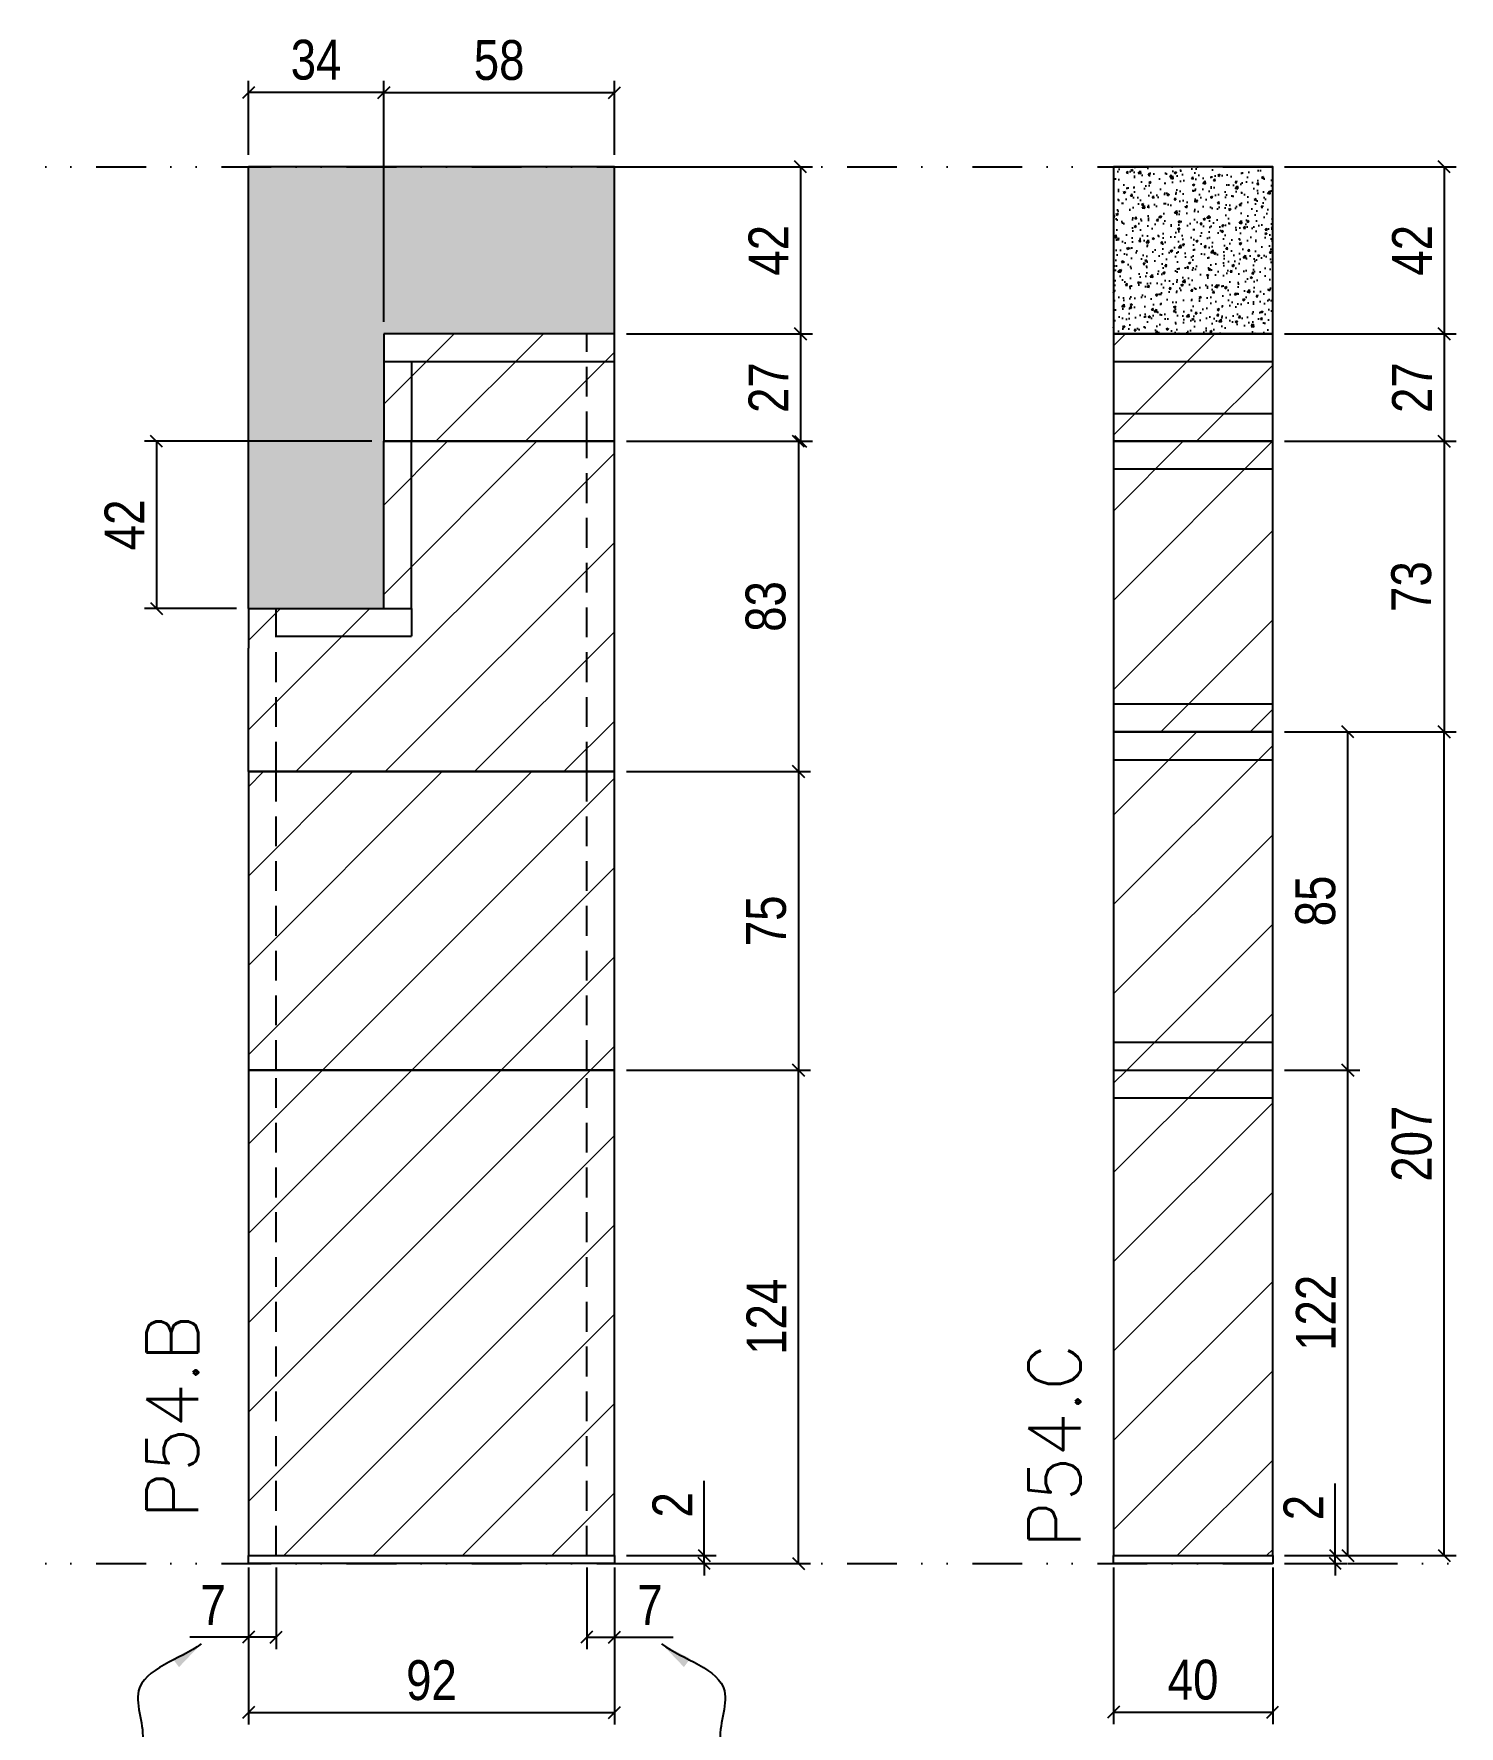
# Model space of a CAD drawing. Extents: x 28748 to 35002, y 14885 to 43501.
# Drawn here: x 34339.2 to 34697.4, y 33612.6 to 34037.8 of the extents above; entities that cross this region are included whole.
import ezdxf

# ---------------------------------------------------------------- set-up
doc = ezdxf.new("R2010")
doc.units = 0
doc.linetypes.add('DIVIDE2', pattern=[0.625, 0.25, -0.125, 0, -0.125, 0, -0.125])
doc.linetypes.add('HIDDEN', pattern=[0.375, 0.25, -0.125])
for name, color, linetype in [('COTA', 241, 'Continuous'), ('Nível', 160, 'Continuous'), ('Painéis', 200, 'Continuous'), ('SARR_2.2x7', 40, 'Continuous'), ('Sarrafo de Pressão', 42, 'HIDDEN')]:
    doc.layers.add(name, color=color, linetype=linetype)
doc.layers.add('Hachura', color=251, linetype='Continuous', lineweight=9)
doc.layers.add('Texto Seção', color=7, linetype='Continuous', lineweight=15)
doc.styles.add('COTA TECNICA', font='techl___.ttf', dxfattribs={"height": 10})
doc.styles.add('COTA TECNICA-50', font='techl___.ttf', dxfattribs={"height": 10})
doc.styles.add('REGUA-120', font='ROMANS.shx', dxfattribs={"height": 15})
doc.styles.get("Standard").update_dxf_attribs({"font": 'arial.ttf'})
doc.dimstyles.new('COTA PAINEL-50', dxfattribs={"dimtxt": 10, "dimasz": 3, "dimexe": 3, "dimexo": 3, "dimgap": 3, "dimtad": 1, "dimdec": 1, "dimzin": 12, "dimdsep": 46, "dimtxsty": 'COTA TECNICA-50', "dimblk1": 'OBLIQUE', "dimblk2": 'OBLIQUE', "dimsah": 1, "dimcen": 0.9, "dimclrd": 4, "dimclre": 4, "dimclrt": 240, "dimadec": 1, "dimazin": 3, "dimtfac": 1, "dimtdec": 1, "dimtmove": 0, "dimatfit": 3, "dimfxl": 1, "dimtolj": 1, "dimtzin": 12, "dimarcsym": 0})
doc.dimstyles.new('PAINEL', dxfattribs={"dimtxt": 10, "dimasz": 3, "dimexe": 3, "dimexo": 3, "dimgap": 3, "dimtad": 1, "dimdec": 1, "dimzin": 12, "dimdsep": 46, "dimtxsty": 'COTA TECNICA', "dimblk1": 'OBLIQUE', "dimblk2": 'OBLIQUE', "dimsah": 1, "dimcen": 0.9, "dimclrd": 4, "dimclre": 4, "dimclrt": 240, "dimadec": 1, "dimazin": 3, "dimtfac": 1, "dimtdec": 1, "dimtmove": 0, "dimatfit": 3, "dimfxl": 1, "dimtolj": 1, "dimtzin": 12, "dimarcsym": 0})
doc.dimstyles.get("Standard").update_dxf_attribs({"dimtxt": 0.18, "dimasz": 0.18, "dimexe": 0.18, "dimexo": 0.0625, "dimgap": 0.09, "dimtad": 0, "dimtih": 1, "dimtoh": 1, "dimdec": 4, "dimzin": 0, "dimdsep": 46, "dimtxsty": 'Standard', "dimcen": 0.09, "dimadec": 0, "dimazin": 0, "dimtfac": 1, "dimtdec": 4, "dimtofl": 0, "dimtmove": 0, "dimatfit": 3, "dimfxl": 1, "dimtolj": 1, "dimtzin": 0, "dimarcsym": 0})
pattern_1 = [(45, (-97094.607, 8260.539), (-11.2253202, 11.2253202), [])]

# ---------------------------------------------------------------- blocks, each defined once
blk = doc.blocks.new('_Oblique')
at = {"color": 0, "linetype": 'ByBlock', "lineweight": -2}
blk.add_line((-0.5, -0.5), (0.5, 0.5), dxfattribs=at)
blk = doc.blocks.new('*D1357')
at = {"layer": 'COTA', "color": 4, "lineweight": -2, "transparency": 16777216}
for p, q in [((34393.13, 33652.43), (34393.13, 33612.97)), ((34485.13, 33652.43), (34485.13, 33612.97)), ((34393.13, 33615.97), (34485.13, 33615.97))]:
    blk.add_line(p, q, dxfattribs=at)
at = {"layer": 'Defpoints', "color": 0, "transparency": 16777216}
for p in [(34393.13, 33655.43), (34485.13, 33655.43), (34485.13, 33615.97)]:
    blk.add_point(p, dxfattribs=at)
at = {"layer": 'COTA', "color": 4, "lineweight": -2, "transparency": 16777216, "xscale": 3, "yscale": 3, "zscale": 3, "rotation": 180}
blk.add_blockref('_Oblique', (34393.13, 33615.97), dxfattribs=at)
at = {"layer": 'COTA', "color": 4, "lineweight": -2, "transparency": 16777216, "xscale": 3, "yscale": 3, "zscale": 3}
blk.add_blockref('_Oblique', (34485.13, 33615.97), dxfattribs=at)
at = {"layer": 'COTA', "color": 240, "transparency": 16777216, "insert": (34439.13, 33624.06), "char_height": 10, "attachment_point": 5, "style": 'COTA TECNICA'}
blk.add_mtext('\\A1;92', dxfattribs=at)
blk = doc.blocks.new('*D1358')
at = {"layer": 'COTA', "color": 4, "lineweight": -2, "transparency": 16777216}
for p, q in [((34400.13, 33652.43), (34400.13, 33631.92)), ((34393.13, 33650.43), (34393.13, 33631.92)), ((34393.13, 33634.92), (34378.4, 33634.92)), ((34400.13, 33634.92), (34393.13, 33634.92))]:
    blk.add_line(p, q, dxfattribs=at)
at = {"layer": 'Defpoints', "color": 0, "transparency": 16777216}
for p in [(34393.13, 33653.43), (34400.13, 33655.43), (34393.13, 33634.92)]:
    blk.add_point(p, dxfattribs=at)
at = {"layer": 'COTA', "color": 4, "lineweight": -2, "transparency": 16777216, "xscale": 3, "yscale": 3, "zscale": 3, "rotation": 180}
blk.add_blockref('_Oblique', (34393.13, 33634.92), dxfattribs=at)
at = {"layer": 'COTA', "color": 4, "lineweight": -2, "transparency": 16777216, "xscale": 3, "yscale": 3, "zscale": 3}
blk.add_blockref('_Oblique', (34400.13, 33634.92), dxfattribs=at)
at = {"layer": 'COTA', "color": 240, "transparency": 16777216, "insert": (34384.27, 33642.99), "char_height": 10, "attachment_point": 5, "style": 'COTA TECNICA-50'}
blk.add_mtext('\\A1;7', dxfattribs=at)
blk = doc.blocks.new('*D1359')
at = {"layer": 'COTA', "color": 4, "lineweight": -2, "transparency": 16777216}
for p, q in [((34478.13, 33652.43), (34478.13, 33631.92)), ((34485.13, 33650.43), (34485.13, 33631.92)), ((34478.13, 33634.92), (34485.13, 33634.92)), ((34485.13, 33634.92), (34499.86, 33634.92))]:
    blk.add_line(p, q, dxfattribs=at)
at = {"layer": 'Defpoints', "color": 0, "transparency": 16777216}
for p in [(34478.13, 33655.43), (34485.13, 33653.43), (34485.13, 33634.92)]:
    blk.add_point(p, dxfattribs=at)
at = {"layer": 'COTA', "color": 4, "lineweight": -2, "transparency": 16777216, "xscale": 3, "yscale": 3, "zscale": 3, "rotation": 180}
blk.add_blockref('_Oblique', (34478.13, 33634.92), dxfattribs=at)
at = {"layer": 'COTA', "color": 4, "lineweight": -2, "transparency": 16777216, "xscale": 3, "yscale": 3, "zscale": 3}
blk.add_blockref('_Oblique', (34485.13, 33634.92), dxfattribs=at)
at = {"layer": 'COTA', "color": 240, "transparency": 16777216, "insert": (34494, 33642.99), "char_height": 10, "attachment_point": 5, "style": 'COTA TECNICA-50'}
blk.add_mtext('\\A1;7', dxfattribs=at)
blk = doc.blocks.new('*D1360')
at = {"layer": 'COTA', "color": 4, "lineweight": -2, "transparency": 16777216}
for p, q in [((34488.13, 33777.43), (34534.37, 33777.43)), ((34531.37, 33653.43), (34531.37, 33777.43)), ((34488.13, 33653.43), (34534.37, 33653.43))]:
    blk.add_line(p, q, dxfattribs=at)
at = {"layer": 'Defpoints', "color": 0, "transparency": 16777216}
for p in [(34485.13, 33777.43), (34531.37, 33777.43), (34485.13, 33653.43)]:
    blk.add_point(p, dxfattribs=at)
at = {"layer": 'COTA', "color": 4, "lineweight": -2, "transparency": 16777216, "xscale": 3, "yscale": 3, "zscale": 3}
for p, rotation in [((34531.37, 33777.43), 90), ((34531.37, 33653.43), 270)]:
    blk.add_blockref('_Oblique', p, dxfattribs=dict(at, rotation=rotation))
at = {"layer": 'COTA', "color": 240, "transparency": 16777216, "insert": (34523.3, 33715.43), "char_height": 10, "attachment_point": 5, "rotation": 90, "style": 'COTA TECNICA-50'}
blk.add_mtext('\\A1;124', dxfattribs=at)
blk = doc.blocks.new('*D1361')
at = {"layer": 'COTA', "color": 4, "lineweight": -2, "transparency": 16777216}
for p, q in [((34507.66, 33655.43), (34507.66, 33674.23)), ((34488.13, 33655.43), (34510.66, 33655.43)), ((34488.13, 33653.43), (34510.66, 33653.43)), ((34507.66, 33653.43), (34507.66, 33655.43)), ((34507.66, 33653.43), (34507.66, 33650.43))]:
    blk.add_line(p, q, dxfattribs=at)
at = {"layer": 'Defpoints', "color": 0, "transparency": 16777216}
for p in [(34485.13, 33655.43), (34485.13, 33653.43), (34507.66, 33653.43)]:
    blk.add_point(p, dxfattribs=at)
at = {"layer": 'COTA', "color": 4, "lineweight": -2, "transparency": 16777216, "xscale": 3, "yscale": 3, "zscale": 3}
for p, rotation in [((34507.66, 33655.43), 270), ((34507.66, 33653.43), 90)]:
    blk.add_blockref('_Oblique', p, dxfattribs=dict(at, rotation=rotation))
at = {"layer": 'COTA', "color": 240, "transparency": 16777216, "insert": (34499.66, 33668.17), "char_height": 10, "attachment_point": 5, "rotation": 90, "style": 'COTA TECNICA-50'}
blk.add_mtext('\\A1;2', dxfattribs=at)
blk = doc.blocks.new('*D1362')
at = {"layer": 'COTA', "color": 4, "linetype": 'ByBlock', "lineweight": -2, "transparency": 16777216}
for p, q in [((34488.13, 33852.43), (34534.37, 33852.43)), ((34531.37, 33852.43), (34531.37, 33777.43)), ((34488.13, 33777.43), (34534.37, 33777.43))]:
    blk.add_line(p, q, dxfattribs=at)
at = {"layer": 'Defpoints', "color": 0, "linetype": 'ByBlock', "transparency": 16777216}
for p in [(34485.13, 33852.43), (34485.13, 33777.43), (34531.37, 33777.43)]:
    blk.add_point(p, dxfattribs=at)
at = {"layer": 'COTA', "color": 4, "linetype": 'ByBlock', "lineweight": -2, "transparency": 16777216, "xscale": 3, "yscale": 3, "zscale": 3}
for p, rotation in [((34531.37, 33852.43), 90), ((34531.37, 33777.43), 270)]:
    blk.add_blockref('_Oblique', p, dxfattribs=dict(at, rotation=rotation))
at = {"layer": 'COTA', "color": 240, "linetype": 'ByBlock', "transparency": 16777216, "insert": (34523.26, 33814.93), "char_height": 10, "attachment_point": 5, "rotation": 90, "style": 'COTA TECNICA'}
blk.add_mtext('\\A1;75', dxfattribs=at)
blk = doc.blocks.new('*D1273')
at = {"layer": 'COTA', "color": 4, "lineweight": -2, "transparency": 16777216}
for p, q in [((34610.5, 33652.43), (34610.5, 33613.08)), ((34650.5, 33652.43), (34650.5, 33613.08)), ((34610.5, 33616.08), (34650.5, 33616.08))]:
    blk.add_line(p, q, dxfattribs=at)
at = {"layer": 'Defpoints', "color": 0, "transparency": 16777216}
for p in [(34610.5, 33655.43), (34650.5, 33655.43), (34650.5, 33616.08)]:
    blk.add_point(p, dxfattribs=at)
at = {"layer": 'COTA', "color": 4, "lineweight": -2, "transparency": 16777216, "xscale": 3, "yscale": 3, "zscale": 3, "rotation": 180}
blk.add_blockref('_Oblique', (34610.5, 33616.08), dxfattribs=at)
at = {"layer": 'COTA', "color": 4, "lineweight": -2, "transparency": 16777216, "xscale": 3, "yscale": 3, "zscale": 3}
blk.add_blockref('_Oblique', (34650.5, 33616.08), dxfattribs=at)
at = {"layer": 'COTA', "color": 240, "transparency": 16777216, "insert": (34630.5, 33624.18), "char_height": 10, "attachment_point": 5, "style": 'COTA TECNICA'}
blk.add_mtext('\\A1;40', dxfattribs=at)
blk = doc.blocks.new('*D1274')
at = {"layer": 'COTA', "color": 4, "lineweight": -2, "transparency": 16777216}
for p, q in [((34666.24, 33655.43), (34666.24, 33673.54)), ((34653.5, 33655.43), (34669.24, 33655.43)), ((34653.5, 33653.43), (34669.24, 33653.43)), ((34666.24, 33653.43), (34666.24, 33655.43)), ((34666.24, 33653.43), (34666.24, 33650.43))]:
    blk.add_line(p, q, dxfattribs=at)
at = {"layer": 'Defpoints', "color": 0, "transparency": 16777216}
for p in [(34650.5, 33655.43), (34650.5, 33653.43), (34666.24, 33655.43)]:
    blk.add_point(p, dxfattribs=at)
at = {"layer": 'COTA', "color": 4, "lineweight": -2, "transparency": 16777216, "xscale": 3, "yscale": 3, "zscale": 3}
for p, rotation in [((34666.24, 33655.43), 270), ((34666.24, 33653.43), 90)]:
    blk.add_blockref('_Oblique', p, dxfattribs=dict(at, rotation=rotation))
at = {"layer": 'COTA', "color": 240, "transparency": 16777216, "insert": (34658.24, 33667.48), "char_height": 10, "attachment_point": 5, "rotation": 90, "style": 'COTA TECNICA-50'}
blk.add_mtext('\\A1;2', dxfattribs=at)
blk = doc.blocks.new('*D2040')
at = {"layer": 'COTA', "color": 4, "linetype": 'ByBlock', "lineweight": -2, "transparency": 16777216}
for p, q in [((34653.5, 33862.43), (34696.59, 33862.43)), ((34693.59, 33655.43), (34693.59, 33862.43)), ((34653.5, 33655.43), (34696.59, 33655.43))]:
    blk.add_line(p, q, dxfattribs=at)
at = {"layer": 'Defpoints', "color": 0, "linetype": 'ByBlock', "transparency": 16777216}
for p in [(34650.5, 33862.43), (34693.59, 33862.43), (34650.5, 33655.43)]:
    blk.add_point(p, dxfattribs=at)
at = {"layer": 'COTA', "color": 4, "linetype": 'ByBlock', "lineweight": -2, "transparency": 16777216, "xscale": 3, "yscale": 3, "zscale": 3}
for p, rotation in [((34693.59, 33862.43), 90), ((34693.59, 33655.43), 270)]:
    blk.add_blockref('_Oblique', p, dxfattribs=dict(at, rotation=rotation))
at = {"layer": 'COTA', "color": 240, "linetype": 'ByBlock', "transparency": 16777216, "insert": (34685.48, 33758.93), "char_height": 10, "attachment_point": 5, "rotation": 90, "style": 'COTA TECNICA'}
blk.add_mtext('\\A1;207', dxfattribs=at)
blk = doc.blocks.new('*D2041')
at = {"layer": 'COTA', "color": 4, "linetype": 'ByBlock', "lineweight": -2, "transparency": 16777216}
for p, q in [((34653.5, 33777.43), (34672.41, 33777.43)), ((34669.41, 33655.43), (34669.41, 33777.43)), ((34653.5, 33655.43), (34672.41, 33655.43))]:
    blk.add_line(p, q, dxfattribs=at)
at = {"layer": 'Defpoints', "color": 0, "linetype": 'ByBlock', "transparency": 16777216}
for p in [(34650.5, 33777.43), (34669.41, 33777.43), (34650.5, 33655.43)]:
    blk.add_point(p, dxfattribs=at)
at = {"layer": 'COTA', "color": 4, "linetype": 'ByBlock', "lineweight": -2, "transparency": 16777216, "xscale": 3, "yscale": 3, "zscale": 3}
for p, rotation in [((34669.41, 33777.43), 90), ((34669.41, 33655.43), 270)]:
    blk.add_blockref('_Oblique', p, dxfattribs=dict(at, rotation=rotation))
at = {"layer": 'COTA', "color": 240, "linetype": 'ByBlock', "transparency": 16777216, "insert": (34661.35, 33716.43), "char_height": 10, "attachment_point": 5, "rotation": 90, "style": 'COTA TECNICA'}
blk.add_mtext('\\A1;122', dxfattribs=at)
blk = doc.blocks.new('*D2042')
at = {"layer": 'COTA', "color": 4, "linetype": 'ByBlock', "lineweight": -2, "transparency": 16777216}
for p, q in [((34653.5, 33862.43), (34672.41, 33862.43)), ((34669.41, 33777.43), (34669.41, 33862.43)), ((34653.5, 33777.43), (34672.41, 33777.43))]:
    blk.add_line(p, q, dxfattribs=at)
at = {"layer": 'Defpoints', "color": 0, "linetype": 'ByBlock', "transparency": 16777216}
for p in [(34650.5, 33862.43), (34669.41, 33862.43), (34650.5, 33777.43)]:
    blk.add_point(p, dxfattribs=at)
at = {"layer": 'COTA', "color": 4, "linetype": 'ByBlock', "lineweight": -2, "transparency": 16777216, "xscale": 3, "yscale": 3, "zscale": 3}
for p, rotation in [((34669.41, 33862.43), 90), ((34669.41, 33777.43), 270)]:
    blk.add_blockref('_Oblique', p, dxfattribs=dict(at, rotation=rotation))
at = {"layer": 'COTA', "color": 240, "linetype": 'ByBlock', "transparency": 16777216, "insert": (34661.28, 33819.93), "char_height": 10, "attachment_point": 5, "rotation": 90, "style": 'COTA TECNICA'}
blk.add_mtext('\\A1;85', dxfattribs=at)
blk = doc.blocks.new('*D1277')
at = {"layer": 'COTA', "color": 4, "linetype": 'ByBlock', "lineweight": -2, "transparency": 16777216}
for p, q in [((34653.5, 33935.43), (34696.59, 33935.43)), ((34693.59, 33935.43), (34693.59, 33862.43)), ((34653.5, 33862.43), (34696.59, 33862.43))]:
    blk.add_line(p, q, dxfattribs=at)
at = {"layer": 'Defpoints', "color": 0, "linetype": 'ByBlock', "transparency": 16777216}
for p in [(34650.5, 33935.43), (34650.5, 33862.43), (34693.59, 33862.43)]:
    blk.add_point(p, dxfattribs=at)
at = {"layer": 'COTA', "color": 4, "linetype": 'ByBlock', "lineweight": -2, "transparency": 16777216, "xscale": 3, "yscale": 3, "zscale": 3}
for p, rotation in [((34693.59, 33935.43), 90), ((34693.59, 33862.43), 270)]:
    blk.add_blockref('_Oblique', p, dxfattribs=dict(at, rotation=rotation))
at = {"layer": 'COTA', "color": 240, "linetype": 'ByBlock', "transparency": 16777216, "insert": (34685.37, 33898.93), "char_height": 10, "attachment_point": 5, "rotation": 90, "style": 'COTA TECNICA'}
blk.add_mtext('\\A1;73', dxfattribs=at)
blk = doc.blocks.new('*D2073')
at = {"layer": 'COTA', "color": 4, "lineweight": -2, "transparency": 16777216}
for p, q in [((34653.5, 34004.43), (34696.59, 34004.43)), ((34693.59, 34004.43), (34693.59, 33962.43)), ((34653.5, 33962.43), (34696.59, 33962.43))]:
    blk.add_line(p, q, dxfattribs=at)
at = {"layer": 'Defpoints', "color": 0, "transparency": 16777216}
for p in [(34650.5, 34004.43), (34650.5, 33962.43), (34693.59, 33962.43)]:
    blk.add_point(p, dxfattribs=at)
at = {"layer": 'COTA', "color": 4, "lineweight": -2, "transparency": 16777216, "xscale": 3, "yscale": 3, "zscale": 3}
for p, rotation in [((34693.59, 34004.43), 90), ((34693.59, 33962.43), 270)]:
    blk.add_blockref('_Oblique', p, dxfattribs=dict(at, rotation=rotation))
at = {"layer": 'COTA', "color": 240, "transparency": 16777216, "insert": (34685.51, 33983.43), "char_height": 10, "attachment_point": 5, "rotation": 90, "style": 'COTA TECNICA-50'}
blk.add_mtext('\\A1;42', dxfattribs=at)
blk = doc.blocks.new('*D2190')
at = {"layer": 'COTA', "color": 4, "lineweight": -2, "transparency": 16777216}
for p, q in [((34653.5, 33962.43), (34696.59, 33962.43)), ((34693.59, 33962.43), (34693.59, 33935.43)), ((34653.5, 33935.43), (34696.59, 33935.43))]:
    blk.add_line(p, q, dxfattribs=at)
at = {"layer": 'Defpoints', "color": 0, "transparency": 16777216}
for p in [(34650.5, 33962.43), (34650.5, 33935.43), (34693.59, 33935.43)]:
    blk.add_point(p, dxfattribs=at)
at = {"layer": 'COTA', "color": 4, "lineweight": -2, "transparency": 16777216, "xscale": 3, "yscale": 3, "zscale": 3}
for p, rotation in [((34693.59, 33962.43), 90), ((34693.59, 33935.43), 270)]:
    blk.add_blockref('_Oblique', p, dxfattribs=dict(at, rotation=rotation))
at = {"layer": 'COTA', "color": 240, "transparency": 16777216, "insert": (34685.51, 33948.93), "char_height": 10, "attachment_point": 5, "rotation": 90, "style": 'COTA TECNICA'}
blk.add_mtext('\\A1;27', dxfattribs=at)
blk = doc.blocks.new('*D2193')
at = {"layer": 'COTA', "color": 4, "lineweight": -2, "transparency": 16777216}
for p, q in [((34488.13, 33935.43), (34534.37, 33935.43)), ((34531.37, 33935.43), (34531.37, 33852.43)), ((34488.13, 33852.43), (34534.37, 33852.43))]:
    blk.add_line(p, q, dxfattribs=at)
at = {"layer": 'Defpoints', "color": 0, "transparency": 16777216}
for p in [(34485.13, 33935.43), (34485.13, 33852.43), (34531.37, 33852.43)]:
    blk.add_point(p, dxfattribs=at)
at = {"layer": 'COTA', "color": 4, "lineweight": -2, "transparency": 16777216, "xscale": 3, "yscale": 3, "zscale": 3}
for p, rotation in [((34531.37, 33935.43), 90), ((34531.37, 33852.43), 270)]:
    blk.add_blockref('_Oblique', p, dxfattribs=dict(at, rotation=rotation))
at = {"layer": 'COTA', "color": 240, "transparency": 16777216, "insert": (34523.13, 33893.93), "char_height": 10, "attachment_point": 5, "rotation": 90, "style": 'COTA TECNICA-50'}
blk.add_mtext('\\A1;83', dxfattribs=at)
blk = doc.blocks.new('*D2195')
at = {"layer": 'COTA', "color": 4, "lineweight": -2, "transparency": 16777216}
for p, q in [((34488.13, 33962.43), (34534.87, 33962.43)), ((34531.87, 33962.43), (34531.87, 33935.43)), ((34488.13, 33935.43), (34534.87, 33935.43))]:
    blk.add_line(p, q, dxfattribs=at)
at = {"layer": 'Defpoints', "color": 0, "transparency": 16777216}
for p in [(34485.13, 33962.43), (34485.13, 33935.43), (34531.87, 33935.43)]:
    blk.add_point(p, dxfattribs=at)
at = {"layer": 'COTA', "color": 4, "lineweight": -2, "transparency": 16777216, "xscale": 3, "yscale": 3, "zscale": 3}
for p, rotation in [((34531.87, 33962.43), 90), ((34531.87, 33935.43), 270)]:
    blk.add_blockref('_Oblique', p, dxfattribs=dict(at, rotation=rotation))
at = {"layer": 'COTA', "color": 240, "transparency": 16777216, "insert": (34523.8, 33948.93), "char_height": 10, "attachment_point": 5, "rotation": 90, "style": 'COTA TECNICA-50'}
blk.add_mtext('\\A1;27', dxfattribs=at)
blk = doc.blocks.new('*D2196')
at = {"layer": 'COTA', "color": 4, "lineweight": -2, "transparency": 16777216}
for p, q in [((34424.13, 33935.43), (34367.06, 33935.43)), ((34370.06, 33935.43), (34370.06, 33893.43)), ((34390.13, 33893.43), (34367.06, 33893.43))]:
    blk.add_line(p, q, dxfattribs=at)
at = {"layer": 'Defpoints', "color": 0, "transparency": 16777216}
for p in [(34427.13, 33935.43), (34370.06, 33893.43), (34393.13, 33893.43)]:
    blk.add_point(p, dxfattribs=at)
at = {"layer": 'COTA', "color": 4, "lineweight": -2, "transparency": 16777216, "xscale": 3, "yscale": 3, "zscale": 3}
for p, rotation in [((34370.06, 33935.43), 90), ((34370.06, 33893.43), 270)]:
    blk.add_blockref('_Oblique', p, dxfattribs=dict(at, rotation=rotation))
at = {"layer": 'COTA', "color": 240, "transparency": 16777216, "insert": (34361.99, 33914.43), "char_height": 10, "attachment_point": 5, "rotation": 90, "style": 'COTA TECNICA-50'}
blk.add_mtext('\\A1;42', dxfattribs=at)
blk = doc.blocks.new('*D2194')
at = {"layer": 'COTA', "color": 4, "lineweight": -2, "transparency": 16777216}
for p, q in [((34393.13, 34007.43), (34393.13, 34026.05)), ((34427.13, 33965.43), (34427.13, 34026.05)), ((34427.13, 34023.05), (34393.13, 34023.05))]:
    blk.add_line(p, q, dxfattribs=at)
at = {"layer": 'Defpoints', "color": 0, "transparency": 16777216}
for p in [(34393.13, 34023.05), (34393.13, 34004.43), (34427.13, 33962.43)]:
    blk.add_point(p, dxfattribs=at)
at = {"layer": 'COTA', "color": 4, "lineweight": -2, "transparency": 16777216, "xscale": 3, "yscale": 3, "zscale": 3, "rotation": 180}
blk.add_blockref('_Oblique', (34393.13, 34023.05), dxfattribs=at)
at = {"layer": 'COTA', "color": 4, "lineweight": -2, "transparency": 16777216, "xscale": 3, "yscale": 3, "zscale": 3}
blk.add_blockref('_Oblique', (34427.13, 34023.05), dxfattribs=at)
at = {"layer": 'COTA', "color": 240, "transparency": 16777216, "insert": (34410.13, 34031.27), "char_height": 10, "attachment_point": 5, "style": 'COTA TECNICA-50'}
blk.add_mtext('\\A1;34', dxfattribs=at)
blk = doc.blocks.new('*D2197')
at = {"layer": 'COTA', "color": 4, "lineweight": -2, "transparency": 16777216}
for p, q in [((34488.13, 34004.43), (34534.87, 34004.43)), ((34531.87, 34004.43), (34531.87, 33962.43)), ((34488.13, 33962.43), (34534.87, 33962.43))]:
    blk.add_line(p, q, dxfattribs=at)
at = {"layer": 'Defpoints', "color": 0, "transparency": 16777216}
for p in [(34485.13, 34004.43), (34485.13, 33962.43), (34531.87, 33962.43)]:
    blk.add_point(p, dxfattribs=at)
at = {"layer": 'COTA', "color": 4, "lineweight": -2, "transparency": 16777216, "xscale": 3, "yscale": 3, "zscale": 3}
for p, rotation in [((34531.87, 34004.43), 90), ((34531.87, 33962.43), 270)]:
    blk.add_blockref('_Oblique', p, dxfattribs=dict(at, rotation=rotation))
at = {"layer": 'COTA', "color": 240, "transparency": 16777216, "insert": (34523.8, 33983.43), "char_height": 10, "attachment_point": 5, "rotation": 90, "style": 'COTA TECNICA'}
blk.add_mtext('\\A1;42', dxfattribs=at)
blk = doc.blocks.new('*D2198')
at = {"layer": 'COTA', "color": 4, "lineweight": -2, "transparency": 16777216}
for p, q in [((34427.13, 33965.43), (34427.13, 34026.05)), ((34485.13, 34007.43), (34485.13, 34026.05)), ((34427.13, 34023.05), (34485.13, 34023.05))]:
    blk.add_line(p, q, dxfattribs=at)
at = {"layer": 'Defpoints', "color": 0, "transparency": 16777216}
for p in [(34485.13, 34023.05), (34485.13, 34004.43), (34427.13, 33962.43)]:
    blk.add_point(p, dxfattribs=at)
at = {"layer": 'COTA', "color": 4, "lineweight": -2, "transparency": 16777216, "xscale": 3, "yscale": 3, "zscale": 3, "rotation": 180}
blk.add_blockref('_Oblique', (34427.13, 34023.05), dxfattribs=at)
at = {"layer": 'COTA', "color": 4, "lineweight": -2, "transparency": 16777216, "xscale": 3, "yscale": 3, "zscale": 3}
blk.add_blockref('_Oblique', (34485.13, 34023.05), dxfattribs=at)
at = {"layer": 'COTA', "color": 240, "transparency": 16777216, "insert": (34456.13, 34031.18), "char_height": 10, "attachment_point": 5, "style": 'COTA TECNICA'}
blk.add_mtext('\\A1;58', dxfattribs=at)

msp = doc.modelspace()

# ---------------------------------------------------------------- hatches: boundary and pattern name
at = {"layer": 'COTA', "linetype": 'ByBlock'}
h = msp.add_hatch(dxfattribs=at)
h.set_pattern_fill('AR-CONC', color=256, scale=0.03)
h.paths.add_polyline_path([(34485.13, 34004.43), (34393.13, 34004.43), (34393.13, 33893.43), (34427.13, 33893.43), (34427.13, 33935.43), (34427.13, 33962.43), (34485.13, 33962.43)])
h = msp.add_hatch(dxfattribs=at)
h.set_pattern_fill('AR-CONC', color=256, scale=0.03)
h.set_pattern_definition([(50, (30567.8086, 47045.0612), (5.46554, -0.4781726), [0.5715, -6.2865]), (355, (30567.8086, 47045.061), (-1.0573026, 5.7317054), [0.4572, -5.0292175]), (100.451445, (30568.264, 47045.0214), (4.4082374, 5.2535326), [0.4857003, -5.3427073]), (46.1842, (30567.8086, 47046.585), (8.1323712, -1.26127), [0.85725, -9.42975]), (96.63556, (30568.486, 47046.48), (7.122124, 7.4227837), [0.7285507, -8.014068]), (351.18415, (30567.809, 47046.585), (7.122124, 7.4227837), [0.685799, -7.543792]), (21, (30568.5706, 47046.2042), (4.5484317, -3.067956), [0.5715, -6.2865]), (326, (30568.5706, 47046.204), (1.8540609, 5.525639), [0.4572, -5.0292]), (71.451445, (30568.9496, 47045.9486), (6.4024926, 2.457683), [0.4857003, -5.3426981]), (37.5, (30567.8086, 47045.0612), (0.0926581, 2.53665117), [0, -4.96824, 0, -5.1054, 0, -5.04825]), (7.5, (30567.8086, 47045.0612), (2.0045899, 3.00541724), [0, -2.91084, 0, -4.85394, 0, -1.92405]), (327.5, (30566.1093, 47045.0612), (4.06771786, -0.17186232), [0, -1.905, 0, -5.9436, 0, -7.8867]), (317.5, (30565.3473, 47045.0612), (4.4438754, 0.7627947), [0, -2.4765, 0, -3.94716, 0, -5.6007])])
h.paths.add_polyline_path([(34650.5, 34004.43), (34610.5, 34004.43), (34610.5, 33962.43), (34650.5, 33962.43)])
at = {"layer": 'Hachura'}
h = msp.add_hatch(dxfattribs=at)
h.set_pattern_fill('ANSI31', color=256, scale=5)
h.set_pattern_definition([(45, (283.23, -42), (-11.22532, 11.22532), [])])
h.paths.add_polyline_path([(34427.13, 33935.43), (34485.13, 33935.43), (34485.13, 33962.43), (34427.13, 33962.43)], flags=17)
h = msp.add_hatch(dxfattribs=at)
h.set_pattern_fill('ANSI31', color=256, scale=5)
h.paths.add_polyline_path([(34650.5, 33962.43), (34610.5, 33962.43), (34610.5, 33935.43), (34650.5, 33935.43)])
h = msp.add_hatch(dxfattribs=at)
h.set_pattern_fill('ANSI31', color=256, scale=5)
h.set_pattern_definition([(45, (283.23, 0), (-11.22532, 11.22532), [])])
h.paths.add_polyline_path([(34393.13, 33893.43), (34393.13, 33883.43), (34393.13, 33852.43), (34485.13, 33852.43), (34485.13, 33927.43), (34485.13, 33935.43), (34427.13, 33935.43), (34427.13, 33893.43)])
h = msp.add_hatch(dxfattribs=at)
h.set_pattern_fill('ANSI31', color=256, scale=5)
h.set_pattern_definition([(45, (30567.809, 47005.061), (-11.22532, 11.22532), [])])
h.paths.add_polyline_path([(34610.5, 33935.43), (34610.5, 33862.43), (34650.5, 33862.43), (34650.5, 33935.43)])
at = {"layer": 'Hachura', "linetype": 'ByBlock'}
h = msp.add_hatch(dxfattribs=at)
h.set_pattern_fill('ANSI31', color=256, scale=5)
h.set_pattern_definition(pattern_1)
h.paths.add_polyline_path([(34650.5, 33862.43), (34610.5, 33862.43), (34610.5, 33777.43), (34650.5, 33777.43)])
h = msp.add_hatch(dxfattribs=at)
h.set_pattern_fill('ANSI31', color=256, scale=5)
h.set_pattern_definition(pattern_1)
h.paths.add_polyline_path([(34393.13, 33852.43), (34393.13, 33777.43), (34485.13, 33777.43), (34485.13, 33852.43)])
h = msp.add_hatch(dxfattribs=at)
h.set_pattern_fill('ANSI31', color=256, scale=5)
h.set_pattern_definition(pattern_1)
h.paths.add_polyline_path([(34485.13, 33777.43), (34393.13, 33777.43), (34393.13, 33655.43), (34485.13, 33655.43)])
h = msp.add_hatch(dxfattribs=at)
h.set_pattern_fill('ANSI31', color=256, scale=5)
h.set_pattern_definition(pattern_1)
h.paths.add_polyline_path([(34650.5, 33777.43), (34610.5, 33777.43), (34610.5, 33655.43), (34650.5, 33655.43)])

# ---------------------------------------------------------------- linework, layer by layer
at = {"layer": 'COTA', "linetype": 'ByBlock'}
for p, q in [((34393.13, 33893.43), (34393.13, 34004.43)), ((34485.13, 34004.43), (34393.13, 34004.43)), ((34485.13, 33962.43), (34485.13, 34004.43))]:
    msp.add_line(p, q, dxfattribs=at)
msp.add_lwpolyline([(34610.5, 33962.43), (34650.5, 33962.43), (34650.5, 34004.43), (34610.5, 34004.43)], close=True, dxfattribs=at)
at = {"layer": 'Nível', "color": 4, "linetype": 'DIVIDE2', "ltscale": 50}
for p, q in [((33946.05, 34004.43), (34956.39, 34004.43)), ((33946.05, 33653.43), (34956.39, 33653.43))]:
    msp.add_line(p, q, dxfattribs=at)
at = {"layer": 'Painéis'}
for p, q in [((34485.13, 33962.43), (34427.13, 33962.43)), ((34427.13, 33962.43), (34427.13, 33935.43)), ((34485.13, 33935.43), (34485.13, 33962.43)), ((34650.5, 33962.43), (34610.5, 33962.43)), ((34610.5, 33962.43), (34610.5, 33935.43)), ((34650.5, 33935.43), (34650.5, 33962.43)), ((34427.13, 33893.43), (34427.13, 33935.43)), ((34427.13, 33935.43), (34485.13, 33935.43)), ((34485.13, 33935.43), (34427.13, 33935.43)), ((34485.13, 33927.43), (34485.13, 33935.43)), ((34610.5, 33935.43), (34650.5, 33935.43)), ((34485.13, 33852.43), (34485.13, 33927.43)), ((34393.13, 33893.43), (34427.13, 33893.43)), ((34393.13, 33893.43), (34393.13, 33883.43)), ((34393.13, 33852.43), (34393.13, 33883.43)), ((34610.5, 33862.43), (34650.5, 33862.43)), ((34650.5, 33862.43), (34610.5, 33862.43)), ((34610.5, 33862.43), (34610.5, 33862.43)), ((34650.5, 33862.43), (34650.5, 33862.43)), ((34393.13, 33852.43), (34485.13, 33852.43)), ((34393.13, 33852.43), (34485.13, 33852.43)), ((34485.13, 33777.43), (34393.13, 33777.43)), ((34610.5, 33777.43), (34650.5, 33777.43))]:
    msp.add_line(p, q, dxfattribs=at)
at = {"layer": 'Painéis', "linetype": 'ByBlock'}
for p, q in [((34650.5, 33935.43), (34610.5, 33935.43)), ((34610.5, 33935.43), (34610.5, 33922.43)), ((34650.5, 33922.43), (34650.5, 33935.43)), ((34610.5, 33922.43), (34610.5, 33862.43)), ((34650.5, 33862.43), (34650.5, 33922.43)), ((34610.5, 33862.43), (34650.5, 33862.43)), ((34485.13, 33852.43), (34393.13, 33852.43))]:
    msp.add_line(p, q, dxfattribs=at)
at = {"layer": 'Painéis'}
for points in [[(34610.5, 33655.43), (34650.5, 33655.43), (34650.5, 33862.43), (34610.5, 33862.43)], [(34393.13, 33777.43), (34485.13, 33777.43), (34485.13, 33852.43), (34393.13, 33852.43)], [(34393.13, 33655.43), (34485.13, 33655.43), (34485.13, 33777.43), (34393.13, 33777.43)], [(34393.13, 33655.43), (34485.13, 33655.43), (34485.13, 33653.43), (34393.13, 33653.43)], [(34610.5, 33655.43), (34650.5, 33655.43), (34650.5, 33653.43), (34610.5, 33653.43)]]:
    msp.add_lwpolyline(points, close=True, dxfattribs=at)
at = {"layer": 'SARR_2.2x7'}
for p, q in [((34485.13, 33955.43), (34427.13, 33955.43)), ((34434.13, 33955.43), (34434.13, 33935.43)), ((34650.5, 33955.43), (34610.5, 33955.43)), ((34610.5, 33942.43), (34650.5, 33942.43)), ((34434.13, 33893.43), (34434.13, 33935.43)), ((34650.5, 33928.43), (34610.5, 33928.43)), ((34427.13, 33893.43), (34434.13, 33893.43)), ((34434.13, 33893.43), (34434.13, 33886.43)), ((34400.13, 33886.43), (34434.13, 33886.43)), ((34610.5, 33869.43), (34650.5, 33869.43)), ((34610.5, 33855.43), (34650.5, 33855.43)), ((34610.5, 33784.43), (34650.5, 33784.43)), ((34610.5, 33770.43), (34650.5, 33770.43))]:
    msp.add_line(p, q, dxfattribs=at)
at = {"layer": 'Sarrafo de Pressão', "ltscale": 30}
for p, q in [((34478.13, 33935.43), (34478.13, 33962.43)), ((34478.13, 33852.43), (34478.13, 33935.43)), ((34400.13, 33852.43), (34400.13, 33893.43)), ((34400.13, 33777.43), (34400.13, 33852.43)), ((34478.13, 33777.43), (34478.13, 33852.43)), ((34400.13, 33655.43), (34400.13, 33777.43)), ((34478.13, 33655.43), (34478.13, 33777.43))]:
    msp.add_line(p, q, dxfattribs=at)

# ---------------------------------------------------------------- texts
at = {"layer": 'Texto Seção', "char_height": 13, "width": 285.3299, "attachment_point": 7, "rotation": 90, "style": 'REGUA-120'}
for s, insert in [('P54.B', (34380.51, 33664.68)), ('P54.C', (34602.17, 33657.35))]:
    msp.add_mtext(s, dxfattribs=dict(at, insert=insert))

# ---------------------------------------------------------------- dimensions: what is measured, and where the dimension line sits
at = {"layer": 'COTA'}
for base, p1, p2, angle, dimstyle, picture, middle in [((34393.13, 34023.05), (34427.13, 33962.43), (34393.13, 34004.43), 180, 'COTA PAINEL-50', '*D2194', (34410.13, 34031.27)), ((34485.13, 34023.05), (34427.13, 33962.43), (34485.13, 34004.43), 180, 'PAINEL', '*D2198', (34456.13, 34031.18)), ((34531.87, 33962.43), (34485.13, 34004.43), (34485.13, 33962.43), 90, 'PAINEL', '*D2197', (34523.8, 33983.43)), ((34693.59, 33962.43), (34650.5, 34004.43), (34650.5, 33962.43), 90, 'COTA PAINEL-50', '*D2073', (34685.51, 33983.43)), ((34531.87, 33935.43), (34485.13, 33962.43), (34485.13, 33935.43), 90, 'COTA PAINEL-50', '*D2195', (34523.8, 33948.93)), ((34693.59, 33935.43), (34650.5, 33962.43), (34650.5, 33935.43), 90, 'PAINEL', '*D2190', (34685.51, 33948.93)), ((34370.06, 33893.43), (34427.13, 33935.43), (34393.13, 33893.43), 90, 'COTA PAINEL-50', '*D2196', (34361.99, 33914.43)), ((34531.37, 33852.43), (34485.13, 33935.43), (34485.13, 33852.43), 90, 'COTA PAINEL-50', '*D2193', (34523.13, 33893.93)), ((34531.37, 33777.43), (34485.13, 33653.43), (34485.13, 33777.43), 90, 'COTA PAINEL-50', '*D1360', (34523.3, 33715.43)), ((34393.13, 33634.92), (34400.13, 33655.43), (34393.13, 33653.43), 180, 'COTA PAINEL-50', '*D1358', (34384.27, 33642.99))]:
    dim = msp.add_linear_dim(base=base, p1=p1, p2=p2, angle=angle, dimstyle=dimstyle, dxfattribs=at)
    dim.commit()
    dim.dimension.update_dxf_attribs({"geometry": picture, "text_midpoint": middle})
at = {"layer": 'COTA', "linetype": 'ByBlock'}
for base, p1, p2, picture, middle in [((34693.59, 33862.43), (34650.5, 33935.43), (34650.5, 33862.43), '*D1277', (34685.37, 33898.93)), ((34693.59, 33862.43), (34650.5, 33655.43), (34650.5, 33862.43), '*D2040', (34685.48, 33758.93)), ((34531.37, 33777.43), (34485.13, 33852.43), (34485.13, 33777.43), '*D1362', (34523.26, 33814.93)), ((34669.41, 33777.43), (34650.5, 33655.43), (34650.5, 33777.43), '*D2041', (34661.35, 33716.43))]:
    dim = msp.add_linear_dim(base=base, p1=p1, p2=p2, angle=90, dimstyle='PAINEL', dxfattribs=at)
    dim.commit()
    dim.dimension.update_dxf_attribs({"geometry": picture, "text_midpoint": middle})
dim = msp.add_linear_dim(base=(34669.41, 33862.43), p1=(34650.5, 33777.43), p2=(34650.5, 33862.43), angle=90, dimstyle='PAINEL', override={"dimtmove": 1}, dxfattribs=at)
dim.commit()
dim.dimension.update_dxf_attribs({"geometry": '*D2042', "text_midpoint": (34669.41, 33819.93), "dimtype": 160})
at = {"layer": 'COTA'}
for base, p1, p2, picture, middle in [((34507.66, 33653.43), (34485.13, 33655.43), (34485.13, 33653.43), '*D1361', (34507.66, 33668.17)), ((34666.24, 33655.43), (34650.5, 33653.43), (34650.5, 33655.43), '*D1274', (34666.24, 33667.48))]:
    dim = msp.add_linear_dim(base=base, p1=p1, p2=p2, angle=90, dimstyle='COTA PAINEL-50', dxfattribs=at)
    dim.commit()
    dim.dimension.update_dxf_attribs({"geometry": picture, "text_midpoint": middle, "dimtype": 160})
for base, p1, p2, picture, middle in [((34485.13, 33615.97), (34393.13, 33655.43), (34485.13, 33655.43), '*D1357', (34439.13, 33624.06)), ((34650.5, 33616.08), (34610.5, 33655.43), (34650.5, 33655.43), '*D1273', (34630.5, 33624.18))]:
    dim = msp.add_linear_dim(base=base, p1=p1, p2=p2, dimstyle='PAINEL', override={"dimarcsym": 2}, dxfattribs=at)
    dim.commit()
    dim.dimension.update_dxf_attribs({"geometry": picture, "text_midpoint": middle})
dim = msp.add_linear_dim(base=(34485.13, 33634.92), p1=(34478.13, 33655.43), p2=(34485.13, 33653.43), dimstyle='COTA PAINEL-50', dxfattribs=at)
dim.commit()
dim.dimension.update_dxf_attribs({"geometry": '*D1359', "text_midpoint": (34494, 33642.99)})

# ---------------------------------------------------------------- leaders
at = {"layer": 'COTA', "path_type": 1}
for points in [[(34381.3, 33633.25), (34365.52, 33621.41), (34366.44, 33608.4), (34360.89, 33598.62)], [(34496.96, 33633.25), (34512.75, 33621.41), (34511.82, 33608.4), (34517.37, 33598.62)]]:
    msp.add_leader(points, dimstyle='Standard', override={"dimasz": 8}, dxfattribs=at)

doc.saveas('drawing.dxf')
